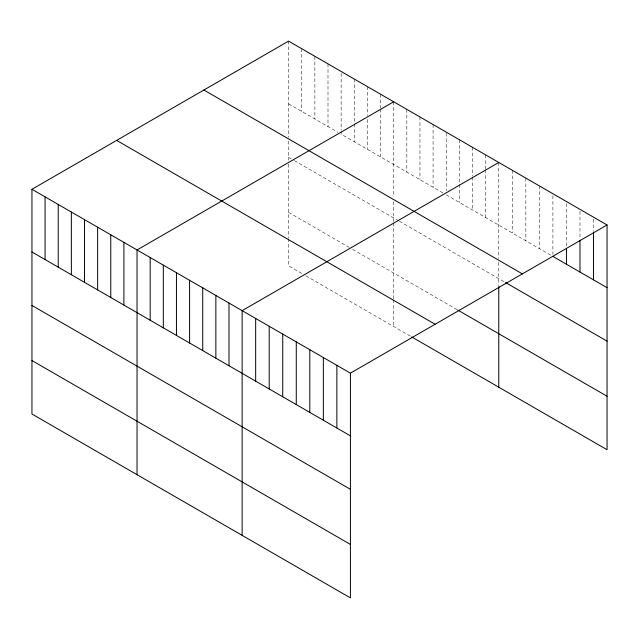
<?xml version="1.0" encoding="UTF-8"?>
<svg xmlns="http://www.w3.org/2000/svg" width="639" height="639" viewBox="0 0 639 639"><rect width="100%" height="100%" fill="white"/><g stroke="black" fill="none" stroke-linecap="round" stroke-linejoin="round"><path stroke-width="0.48" stroke-dasharray="3.19 2.4" d="M288.588 41.12L288.588 137.233M288.588 103.814L337.855 132.257M442.947 192.93L341.138 134.15L341.138 131.171M446.23 194.823L551.217 255.44M288.588 157.29L293.517 160.133M294.339 160.605L398.608 220.806M399.431 221.278L504.698 282.055M288.588 212.38L349.349 247.453M352.632 249.354L456.901 309.548M301.728 273.436L288.588 265.848L288.588 239.114M305.833 275.8L411.748 336.953M593.519 219.161L593.519 231.102M579.98 211.341L579.98 239.21M566.45 203.529L566.45 246.319M552.911 195.718L552.911 254.426M539.38 185.909L539.38 248.603M525.841 178.097L525.841 240.791M512.31 170.286L512.31 232.979M498.771 162.466L498.771 258.579M498.771 262.405L498.771 285.521M485.64 154.886L485.64 168.816M485.64 169.814L485.64 217.579M472.501 147.297L472.501 176.156M472.501 177.155L472.501 209.991M459.361 139.717L459.361 183.505M459.361 184.495L459.361 202.411M446.23 133.128L446.23 190.845M433.09 124.549L433.09 187.243M419.959 116.961L419.959 179.655M406.819 109.381L406.819 172.075M393.68 101.793L393.68 196.956M393.68 201.724L393.68 221.893M393.68 222.883L393.68 298.836M393.68 299.787L393.68 326.521M380.548 94.213L380.548 108.143M380.548 109.141L380.548 156.906M367.409 86.624L367.409 115.483M367.409 119.469L367.409 149.318M354.27 79.044L354.27 122.832M354.27 123.822L354.27 141.738M341.138 73.445L341.138 130.172M327.999 63.876L327.999 126.57M314.867 56.288L314.867 118.982M301.728 48.708L301.728 111.402M288.588 141.051L288.588 160.237M288.588 164.175L288.588 238.155"/><path stroke-width="0.96" d="M31.95 189.288L350.412 373.152L350.412 597.88L31.95 414.016L31.95 189.288L288.588 41.12L607.05 224.984L607.05 449.712L411.748 336.953M393.68 101.793L137.042 249.961L137.042 474.697M498.771 162.466L242.133 310.642L242.133 535.37M350.412 373.152L607.05 224.984M552.911 256.423L607.05 287.678M203.897 90.019L522.359 273.875M505.545 282.542L607.05 341.146M457.724 310.027L607.05 396.236M116.641 140.396L435.103 324.253M31.95 251.982L350.412 435.846M31.95 305.458L350.412 489.314M31.95 360.548L350.412 544.412M593.519 232.093L593.519 279.866M579.98 240.2L579.98 272.046M566.45 248.307L566.45 264.234M498.771 286.504L498.771 387.194M336.873 365.34L336.873 428.034M323.342 357.521L323.342 420.214M309.803 349.709L309.803 412.403M296.272 341.897L296.272 404.591M282.734 334.077L282.734 396.779M269.203 326.265L269.203 388.959M255.664 318.454L255.664 381.148M228.994 303.054L228.994 365.748M215.862 295.474L215.862 358.167M202.723 287.885L202.723 350.579M189.591 280.297L189.591 342.999M176.452 272.717L176.452 335.411M163.312 265.129L163.312 327.831M150.181 257.549L150.181 320.243M123.902 242.381L123.902 305.075M110.771 234.793L110.771 297.494M97.631 227.212L97.631 289.906M84.5 219.624L84.5 282.326M71.36 212.044L71.36 274.738M58.221 204.456L58.221 267.15M45.089 196.876L45.089 259.57"/></g></svg>
